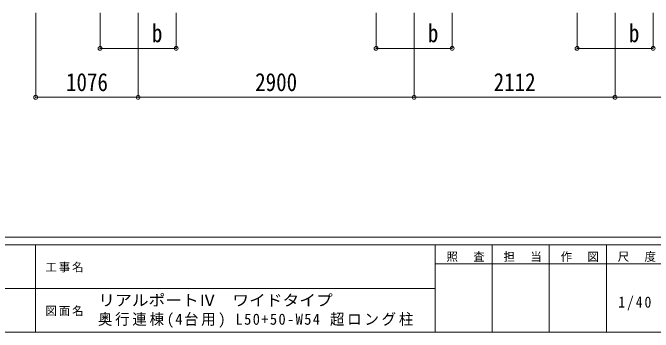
# Model space of a CAD drawing. Units: millimetres at full size, sheet at 1:40. Extents: x -11181 to 11305, y -7804 to 7716.
# Drawn here: x -774 to 5956, y -7804 to -4443 of the extents above; entities that cross this region are included whole.
import ezdxf
from ezdxf.enums import TextEntityAlignment as Align

# ---------------------------------------------------------------- set-up
doc = ezdxf.new("R2010")
doc.units = ezdxf.units.MM
doc.header["$LTSCALE"] = 40
doc.header["$PDMODE"] = 32
doc.header["$PDSIZE"] = 40
doc.layers.add('0-A_寸法', color=6, linetype='Continuous', lineweight=9)
doc.layers.add('F-0_240', color=7, linetype='Continuous', lineweight=9)
doc.styles.add('ＭＳ ゴシック', font='')
doc.styles.get('ＭＳ ゴシック').set_extended_font_data('MS Gothic')

msp = doc.modelspace()

# ---------------------------------------------------------------- linework, layer by layer
at = {"layer": '0-A_寸法'}
for p, q in [((-532.73, -5332.3), (-532.73, -4442.91)), ((143.26, -4817.32), (143.26, -4442.91)), ((543.26, -5332.3), (543.26, -4442.91)), ((943.26, -4817.32), (943.26, -4442.91)), ((3043.26, -4817.32), (3043.26, -4442.91)), ((3443.26, -5332.3), (3443.26, -4442.91)), ((3843.26, -4817.32), (3843.26, -4442.91)), ((5155.26, -4817.32), (5155.26, -4442.91)), ((5555.26, -5332.3), (5555.26, -4442.91)), ((5955.26, -4817.32), (5955.26, -4442.91)), ((143.26, -4817.32), (943.26, -4817.32)), ((3043.26, -4817.32), (3843.26, -4817.32)), ((5955.26, -4817.32), (5155.26, -4817.32)), ((-532.73, -5332.3), (543.26, -5332.3)), ((543.26, -5332.3), (3443.26, -5332.3)), ((3443.26, -5332.3), (5555.26, -5332.3)), ((8455.26, -5332.3), (5555.26, -5332.3))]:
    msp.add_line(p, q, dxfattribs=at)
for p in [(143.26, -4817.32), (943.26, -4817.32), (3043.26, -4817.32), (3843.26, -4817.32), (5155.26, -4817.32), (5955.26, -4817.32), (-532.73, -5332.3), (543.26, -5332.3), (3443.26, -5332.3), (5555.26, -5332.3)]:
    msp.add_point(p, dxfattribs=at)
at = {"layer": 'F-0_240', "color": 5}
for p, q in [((-11180.61, -6803.54), (10739.39, -6803.54)), ((-11180.61, -6883.54), (7183.72, -6883.54)), ((-536.28, -6883.54), (-536.28, -7803.54)), ((3663.72, -6883.54), (3663.72, -7803.54)), ((4263.72, -6883.54), (4263.72, -7803.54)), ((4863.72, -6883.54), (4863.72, -7803.54)), ((5463.72, -6883.54), (5463.72, -7803.54)), ((3663.72, -7083.54), (6063.72, -7083.54)), ((-4536.28, -7343.54), (3663.72, -7343.54)), ((-11180.61, -7803.54), (10739.39, -7803.54))]:
    msp.add_line(p, q, dxfattribs=at)

# ---------------------------------------------------------------- texts
at = {"layer": '0-A_寸法', "color": 7, "style": 'ＭＳ ゴシック', "width": 0.85}
for s, p in [('b', (688.26, -4809.32)), ('b', (3588.26, -4809.32)), ('b', (5700.26, -4809.32)), ('1076', (-214.74, -5324.3)), ('2900', (1773.26, -5324.3)), ('2112', (4279.26, -5324.3))]:
    msp.add_text(s, height=190.6, dxfattribs=at).set_placement(p, align=Align.BOTTOM_LEFT)
at = {"layer": 'F-0_240', "style": 'ＭＳ ゴシック', "width": 1.1}
msp.add_text('リアルポートⅣ\u3000ワイドタイプ', height=117.3, dxfattribs=at).set_placement((124.97, -7561.39), align=Align.BOTTOM_LEFT)
at = {"layer": 'F-0_240', "attachment_point": 7, "style": 'ＭＳ ゴシック'}
for s, insert, char_height in [('\\T1.17;照\u3000査', (3783.72, -7063.54), 87.98), ('\\T1.17;担\u3000当', (4383.72, -7063.54), 87.98), ('\\T1.17;作\u3000図', (4983.72, -7063.54), 87.98), ('\\T1.17;尺\u3000度', (5583.72, -7063.54), 87.98), ('\\T1.17;工事名', (-430.81, -7173.54), 87.98), ('\\T1.28;\\W0.9;1/40', (5588.72, -7573.54), 117.3), ('\\T1.17;図面名', (-430.81, -7633.54), 87.98), ('\\T1.19;\\W0.95;奥行連棟(4台用)\\~L50+50-W54\\~超ロング柱', (120.88, -7756.06), 117.3)]:
    msp.add_mtext(s, dxfattribs=dict(at, insert=insert, char_height=char_height))

doc.saveas('drawing.dxf')
